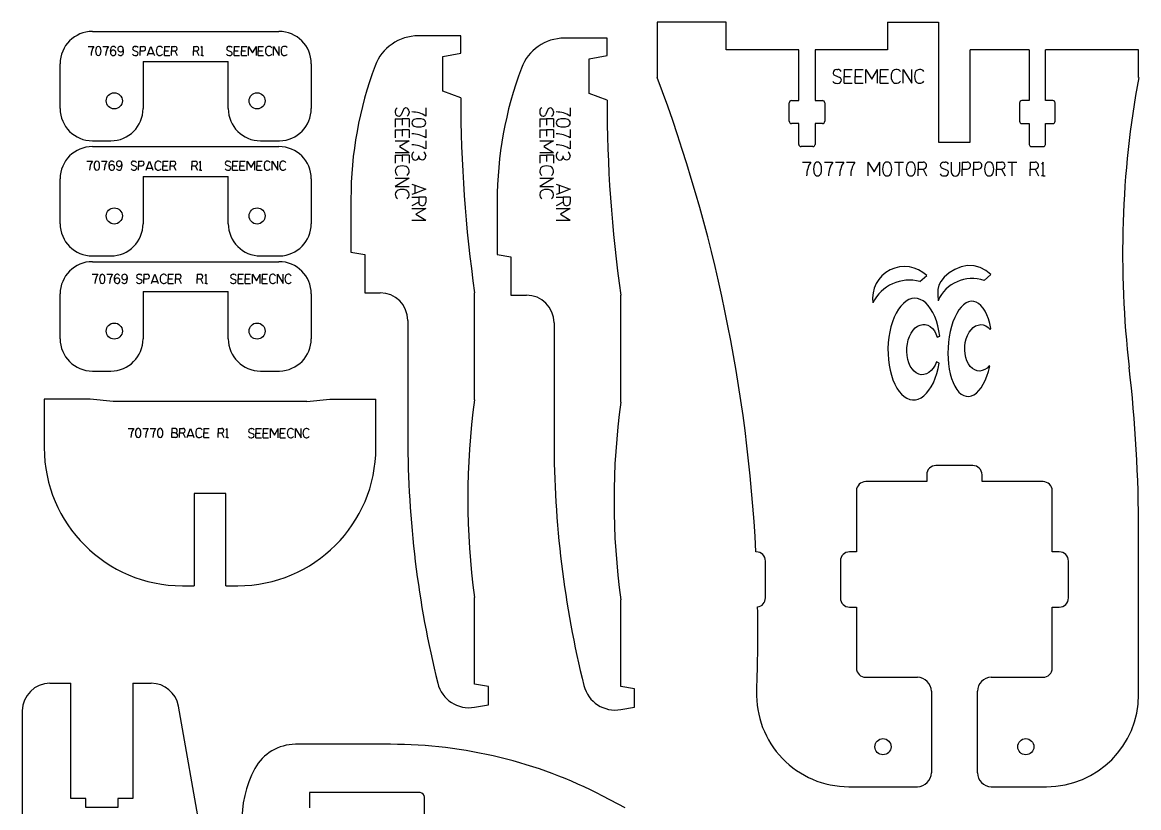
# Model space of a CAD drawing. Header units: inches. Extents: x -1303 to -1048, y -1167 to -883.
# Drawn here: x -1303.2 to -1060.9, y -1053.8 to -883.2 of the extents above; entities that cross this region are included whole.
import ezdxf

# ---------------------------------------------------------------- set-up
doc = ezdxf.new("R2010")
doc.units = ezdxf.units.IN
doc.header["$MEASUREMENT"] = 0
doc.linetypes.add('Continuous2', pattern=[0])
doc.layers.add('EZStruder R1', color=1, linetype='Continuous')

msp = doc.modelspace()

# ---------------------------------------------------------------- linework, layer by layer
at = {"layer": 'EZStruder R1', "color": 1, "linetype": 'Continuous2', "lineweight": -3, "true_color": 0xff0000}
for p, q in [((-1165.38, -883.19), (-1165.38, -895.19)), ((-1150.38, -883.19), (-1165.38, -883.19)), ((-1150.38, -889.19), (-1150.38, -883.19)), ((-1115.38, -883.19), (-1115.38, -889.19)), ((-1115.38, -883.19), (-1104.33, -883.19)), ((-1104.33, -883.19), (-1104.33, -909.19)), ((-1287.98, -885.17), (-1247.48, -885.17)), ((-1208.02, -886.12), (-1217.25, -886.12)), ((-1208.02, -889.86), (-1208.02, -886.12)), ((-1176.28, -886.63), (-1185.51, -886.63)), ((-1176.28, -890.37), (-1176.28, -886.63)), ((-1134.65, -889.19), (-1150.38, -889.19)), ((-1134.65, -900.19), (-1134.65, -889.19)), ((-1131.1, -889.19), (-1131.1, -900.19)), ((-1115.38, -889.19), (-1131.1, -889.19)), ((-1097.43, -909.19), (-1097.43, -889.19)), ((-1084.65, -889.19), (-1097.43, -889.19)), ((-1084.65, -889.19), (-1084.65, -900.19)), ((-1081.1, -900.19), (-1081.1, -889.19)), ((-1060.88, -889.19), (-1081.1, -889.19)), ((-1060.88, -895.19), (-1060.88, -889.19)), ((-1276.98, -891.67), (-1258.48, -891.67)), ((-1276.98, -891.67), (-1276.98, -901.92)), ((-1258.48, -901.92), (-1258.48, -891.67)), ((-1211.89, -890.64), (-1208.02, -889.86)), ((-1211.89, -898.14), (-1211.89, -890.64)), ((-1180.15, -891.15), (-1176.28, -890.37)), ((-1180.15, -898.65), (-1180.15, -891.15)), ((-1294.98, -901.92), (-1294.98, -892.17)), ((-1240.48, -892.17), (-1240.48, -901.92)), ((-1208.02, -899.56), (-1211.89, -898.14)), ((-1176.28, -900.07), (-1180.15, -898.65)), ((-1136.74, -904.69), (-1136.74, -900.69)), ((-1136.24, -900.19), (-1134.65, -900.19)), ((-1131.1, -900.19), (-1129.52, -900.19)), ((-1129.02, -900.69), (-1129.02, -904.69)), ((-1086.74, -900.69), (-1086.74, -904.69)), ((-1084.65, -900.19), (-1086.24, -900.19)), ((-1079.52, -900.19), (-1081.1, -900.19)), ((-1079.02, -904.69), (-1079.02, -900.69)), ((-1134.65, -905.19), (-1136.24, -905.19)), ((-1134.65, -909.69), (-1134.65, -905.19)), ((-1131.1, -905.19), (-1131.1, -909.69)), ((-1129.52, -905.19), (-1131.1, -905.19)), ((-1086.24, -905.19), (-1084.65, -905.19)), ((-1084.65, -905.19), (-1084.65, -909.69)), ((-1081.1, -909.69), (-1081.1, -905.19)), ((-1081.1, -905.19), (-1079.52, -905.19)), ((-1287.98, -908.92), (-1283.98, -908.92)), ((-1287.98, -910.17), (-1247.48, -910.17)), ((-1251.48, -908.92), (-1247.73, -908.92)), ((-1131.6, -910.19), (-1134.15, -910.19)), ((-1104.33, -909.19), (-1097.43, -909.19)), ((-1084.15, -910.19), (-1081.6, -910.19)), ((-1294.98, -926.92), (-1294.98, -917.17)), ((-1276.98, -916.67), (-1258.48, -916.67)), ((-1276.98, -916.67), (-1276.98, -926.92)), ((-1258.48, -926.92), (-1258.48, -916.67)), ((-1240.48, -917.17), (-1240.48, -926.92)), ((-1231.86, -921.6), (-1231.86, -933.11)), ((-1200.12, -922.11), (-1200.12, -933.62)), ((-1287.98, -933.92), (-1283.98, -933.92)), ((-1287.98, -935.17), (-1247.48, -935.17)), ((-1251.48, -933.92), (-1247.73, -933.92)), ((-1231.86, -933.11), (-1228.86, -933.64)), ((-1228.86, -933.64), (-1228.86, -941.93)), ((-1200.12, -933.62), (-1197.12, -934.15)), ((-1197.12, -934.15), (-1197.12, -942.44)), ((-1294.98, -951.92), (-1294.98, -942.17)), ((-1276.98, -941.67), (-1258.48, -941.67)), ((-1276.98, -941.67), (-1276.98, -951.92)), ((-1258.48, -951.92), (-1258.48, -941.67)), ((-1240.48, -942.17), (-1240.48, -951.92)), ((-1228.86, -941.93), (-1225.52, -941.93)), ((-1205.02, -965.17), (-1205.02, -941.93)), ((-1197.12, -942.44), (-1193.78, -942.44)), ((-1173.28, -965.68), (-1173.28, -942.44)), ((-1219.52, -947.93), (-1219.52, -973.43)), ((-1187.78, -948.44), (-1187.78, -973.95)), ((-1287.98, -958.92), (-1283.98, -958.92)), ((-1251.48, -958.92), (-1247.73, -958.92)), ((-1288.44, -965.05), (-1298.44, -965.05)), ((-1298.44, -965.05), (-1298.44, -975.55)), ((-1283.44, -965.55), (-1288.44, -965.05)), ((-1241.44, -965.55), (-1283.44, -965.55)), ((-1241.44, -965.55), (-1236.44, -965.05)), ((-1236.44, -965.05), (-1226.44, -965.05)), ((-1226.44, -975.55), (-1226.44, -965.05)), ((-1096.88, -979.44), (-1104.88, -979.44)), ((-1106.88, -982.94), (-1120.13, -982.94)), ((-1106.88, -981.44), (-1106.88, -982.94)), ((-1094.88, -982.94), (-1094.88, -981.44)), ((-1081.63, -982.94), (-1094.88, -982.94)), ((-1259.02, -985.55), (-1265.87, -985.55)), ((-1265.87, -985.55), (-1265.87, -1005.55)), ((-1259.02, -1005.55), (-1259.02, -985.55)), ((-1122.13, -984.94), (-1122.13, -998.19)), ((-1079.63, -998.19), (-1079.63, -984.94)), ((-1060.88, -1029.19), (-1060.88, -993.95)), ((-1143.89, -998.19), (-1143.98, -998.19)), ((-1122.13, -998.19), (-1123.63, -998.19)), ((-1078.13, -998.19), (-1079.63, -998.19)), ((-1141.89, -1008.19), (-1141.89, -1000.19)), ((-1125.63, -1000.19), (-1125.63, -1008.19)), ((-1076.13, -1008.19), (-1076.13, -1000.19)), ((-1268.44, -1005.55), (-1265.87, -1005.55)), ((-1259.02, -1005.55), (-1256.44, -1005.55)), ((-1205.02, -1026.93), (-1205.02, -1008.11)), ((-1173.28, -1027.44), (-1173.28, -1008.63)), ((-1123.63, -1010.19), (-1122.13, -1010.19)), ((-1122.13, -1010.19), (-1122.13, -1023.44)), ((-1079.63, -1023.44), (-1079.63, -1010.19)), ((-1079.63, -1010.19), (-1078.13, -1010.19)), ((-1297.19, -1026.73), (-1292.69, -1026.73)), ((-1292.69, -1051.73), (-1292.69, -1026.73)), ((-1279.19, -1026.73), (-1279.19, -1051.73)), ((-1279.19, -1026.73), (-1275.22, -1026.73)), ((-1202.02, -1027.46), (-1205.02, -1026.93)), ((-1120.13, -1025.44), (-1108.88, -1025.44)), ((-1092.88, -1025.44), (-1081.63, -1025.44)), ((-1202.02, -1031.4), (-1202.02, -1027.46)), ((-1170.28, -1027.97), (-1173.28, -1027.44)), ((-1170.28, -1031.91), (-1170.28, -1027.97)), ((-1105.88, -1028.44), (-1105.88, -1046.19)), ((-1095.88, -1046.19), (-1095.88, -1028.44)), ((-1264.37, -1059.73), (-1269.31, -1031.69)), ((-1205.02, -1031.93), (-1202.02, -1031.4)), ((-1173.28, -1032.44), (-1170.28, -1031.91)), ((-1303.19, -1032.73), (-1303.19, -1166.73)), ((-1223.26, -1039.99), (-1243.9, -1039.99)), ((-1123.81, -1049.19), (-1108.88, -1049.19)), ((-1092.88, -1049.19), (-1080.88, -1049.19)), ((-1172.33, -1053.75), (-1177.2, -1051.23)), ((-1289.39, -1051.73), (-1292.69, -1051.73)), ((-1289.39, -1053.73), (-1289.39, -1051.73)), ((-1282.49, -1053.73), (-1289.39, -1053.73)), ((-1282.49, -1051.73), (-1282.49, -1053.73)), ((-1279.19, -1051.73), (-1282.49, -1051.73))]:
    msp.add_line(p, q, dxfattribs=at)
at = {"layer": 'EZStruder R1', "color": 3, "linetype": 'Continuous2', "lineweight": -3, "true_color": 0x00ff00}
for p, q in [((-1288.88, -888.41), (-1287.68, -888.41)), ((-1285.7, -888.41), (-1284.5, -888.41)), ((-1279.04, -889.24), (-1278.25, -889.58)), ((-1278.72, -888.41), (-1278.55, -888.41)), ((-1277.64, -888.41), (-1276.92, -888.41)), ((-1277.64, -888.41), (-1277.64, -889.41)), ((-1275.86, -889.98), (-1275.27, -888.41)), ((-1275.27, -888.41), (-1274.68, -889.98)), ((-1272.36, -888.41), (-1271.18, -888.41)), ((-1272.36, -888.41), (-1272.36, -889.41)), ((-1270.78, -888.41), (-1270.06, -888.41)), ((-1270.78, -888.41), (-1270.78, -889.41)), ((-1266.07, -888.41), (-1265.35, -888.41)), ((-1266.07, -888.41), (-1266.07, -889.41)), ((-1264.16, -888.41), (-1264.45, -888.69)), ((-1264.16, -890.41), (-1264.16, -888.41)), ((-1258.62, -889.24), (-1257.83, -889.58)), ((-1258.29, -888.41), (-1258.13, -888.41)), ((-1257.22, -888.41), (-1256.05, -888.41)), ((-1257.22, -888.41), (-1257.22, -889.41)), ((-1255.65, -888.41), (-1254.48, -888.41)), ((-1255.65, -888.41), (-1255.65, -889.41)), ((-1254.08, -890.41), (-1254.08, -888.41)), ((-1254.08, -888.41), (-1253.23, -889.82)), ((-1253.23, -889.82), (-1252.39, -888.41)), ((-1252.39, -890.41), (-1252.39, -888.41)), ((-1251.99, -888.41), (-1250.82, -888.41)), ((-1251.99, -888.41), (-1251.99, -889.41)), ((-1248.66, -890.41), (-1248.66, -888.41)), ((-1248.66, -888.41), (-1247.43, -890.41)), ((-1247.43, -890.41), (-1247.43, -888.41)), ((-1278.78, -890.41), (-1278.58, -890.41)), ((-1277.64, -889.41), (-1276.92, -889.41)), ((-1277.64, -890.41), (-1277.64, -889.41)), ((-1276.02, -890.41), (-1275.86, -889.98)), ((-1275.86, -889.98), (-1274.68, -889.98)), ((-1274.68, -889.98), (-1274.52, -890.41)), ((-1272.36, -889.41), (-1271.44, -889.41)), ((-1272.36, -890.41), (-1272.36, -889.41)), ((-1272.36, -890.41), (-1271.18, -890.41)), ((-1270.78, -889.41), (-1270.06, -889.41)), ((-1270.78, -890.41), (-1270.78, -889.41)), ((-1270.06, -889.41), (-1269.56, -890.41)), ((-1266.07, -889.41), (-1265.35, -889.41)), ((-1266.07, -890.41), (-1266.07, -889.41)), ((-1265.35, -889.41), (-1264.85, -890.41)), ((-1264.16, -890.41), (-1264.45, -890.41)), ((-1264.16, -890.41), (-1263.88, -890.41)), ((-1258.36, -890.41), (-1258.15, -890.41)), ((-1257.22, -889.41), (-1256.31, -889.41)), ((-1257.22, -890.41), (-1257.22, -889.41)), ((-1257.22, -890.41), (-1256.05, -890.41)), ((-1255.65, -889.41), (-1254.73, -889.41)), ((-1255.65, -890.41), (-1255.65, -889.41)), ((-1255.65, -890.41), (-1254.48, -890.41)), ((-1251.99, -889.41), (-1251.07, -889.41)), ((-1251.99, -890.41), (-1251.99, -889.41)), ((-1251.99, -890.41), (-1250.82, -890.41)), ((-1126.42, -893.43), (-1126.17, -893.43)), ((-1124.81, -893.43), (-1123.05, -893.43)), ((-1124.81, -893.43), (-1124.81, -894.93)), ((-1122.45, -893.43), (-1120.69, -893.43)), ((-1122.45, -893.43), (-1122.45, -894.93)), ((-1120.09, -896.43), (-1120.09, -893.43)), ((-1120.09, -893.43), (-1118.82, -895.56)), ((-1118.82, -895.56), (-1117.56, -893.43)), ((-1117.56, -896.43), (-1117.56, -893.43)), ((-1116.96, -893.43), (-1115.2, -893.43)), ((-1116.96, -893.43), (-1116.96, -894.93)), ((-1111.96, -896.43), (-1111.96, -893.43)), ((-1111.96, -893.43), (-1110.12, -896.43)), ((-1110.12, -896.43), (-1110.12, -893.43)), ((-1126.9, -894.68), (-1125.72, -895.19)), ((-1126.51, -896.43), (-1126.2, -896.44)), ((-1124.81, -894.93), (-1123.43, -894.93)), ((-1124.81, -896.43), (-1124.81, -894.93)), ((-1124.81, -896.43), (-1123.05, -896.43)), ((-1122.45, -894.93), (-1121.07, -894.93)), ((-1122.45, -896.43), (-1122.45, -894.93)), ((-1122.45, -896.43), (-1120.69, -896.43)), ((-1116.96, -894.93), (-1115.59, -894.93)), ((-1116.96, -896.43), (-1116.96, -894.93)), ((-1116.96, -896.43), (-1115.2, -896.43)), ((-1222.23, -902.48), (-1222.23, -902.79)), ((-1220.48, -902.09), (-1220.98, -903.27)), ((-1219.23, -902.57), (-1219.23, -902.82)), ((-1215.63, -901.74), (-1215.63, -903.54)), ((-1190.88, -902.48), (-1190.89, -902.79)), ((-1189.13, -902.09), (-1189.64, -903.27)), ((-1187.88, -902.57), (-1187.88, -902.82)), ((-1184.28, -901.74), (-1184.28, -903.54)), ((-1222.23, -904.18), (-1222.23, -905.94)), ((-1222.23, -904.18), (-1220.73, -904.18)), ((-1220.73, -904.18), (-1220.73, -905.56)), ((-1219.23, -904.18), (-1220.73, -904.18)), ((-1219.23, -904.18), (-1219.23, -905.94)), ((-1190.88, -904.18), (-1190.88, -905.94)), ((-1190.88, -904.18), (-1189.38, -904.18)), ((-1189.38, -904.18), (-1189.38, -905.56)), ((-1187.88, -904.18), (-1189.38, -904.18)), ((-1187.88, -904.18), (-1187.88, -905.94)), ((-1222.23, -906.54), (-1222.23, -908.3)), ((-1222.23, -906.54), (-1220.73, -906.54)), ((-1220.73, -906.54), (-1220.73, -907.92)), ((-1219.23, -906.54), (-1220.73, -906.54)), ((-1219.23, -906.54), (-1219.23, -908.3)), ((-1215.63, -906.5), (-1215.63, -908.3)), ((-1190.88, -906.54), (-1190.88, -908.3)), ((-1190.88, -906.54), (-1189.38, -906.54)), ((-1189.38, -906.54), (-1189.38, -907.92)), ((-1187.88, -906.54), (-1189.38, -906.54)), ((-1187.88, -906.54), (-1187.88, -908.3)), ((-1184.28, -906.5), (-1184.28, -908.3)), ((-1222.23, -908.9), (-1219.23, -908.9)), ((-1219.23, -908.9), (-1221.35, -910.17)), ((-1221.35, -910.17), (-1219.23, -911.43)), ((-1215.63, -908.9), (-1215.63, -910.7)), ((-1190.88, -908.9), (-1187.88, -908.9)), ((-1187.88, -908.9), (-1190.01, -910.17)), ((-1190.01, -910.17), (-1187.88, -911.43)), ((-1184.28, -908.9), (-1184.28, -910.7)), ((-1289.19, -913.32), (-1287.99, -913.32)), ((-1286.02, -913.32), (-1284.82, -913.32)), ((-1279.04, -913.32), (-1278.87, -913.32)), ((-1277.96, -913.32), (-1277.24, -913.32)), ((-1277.96, -913.32), (-1277.96, -914.32)), ((-1276.18, -914.89), (-1275.59, -913.32)), ((-1275.59, -913.32), (-1275, -914.89)), ((-1272.68, -913.32), (-1271.5, -913.32)), ((-1272.68, -913.32), (-1272.68, -914.32)), ((-1271.1, -913.32), (-1270.38, -913.32)), ((-1271.1, -913.32), (-1271.1, -914.32)), ((-1266.39, -913.32), (-1265.67, -913.32)), ((-1266.39, -913.32), (-1266.39, -914.32)), ((-1264.48, -913.32), (-1264.77, -913.6)), ((-1264.48, -915.32), (-1264.48, -913.32)), ((-1258.61, -913.32), (-1258.45, -913.32)), ((-1257.54, -913.32), (-1256.37, -913.32)), ((-1257.54, -913.32), (-1257.54, -914.32)), ((-1255.97, -913.32), (-1254.79, -913.32)), ((-1255.97, -913.32), (-1255.97, -914.32)), ((-1254.39, -915.32), (-1254.39, -913.32)), ((-1254.39, -913.32), (-1253.55, -914.73)), ((-1253.55, -914.73), (-1252.71, -913.32)), ((-1252.71, -915.32), (-1252.71, -913.32)), ((-1252.31, -913.32), (-1251.14, -913.32)), ((-1252.31, -913.32), (-1252.31, -914.32)), ((-1248.97, -915.32), (-1248.97, -913.32)), ((-1248.97, -913.32), (-1247.75, -915.32)), ((-1247.75, -915.32), (-1247.75, -913.32)), ((-1222.23, -911.43), (-1219.23, -911.43)), ((-1222.23, -912.03), (-1222.23, -913.79)), ((-1222.23, -912.03), (-1220.73, -912.03)), ((-1220.73, -912.03), (-1220.73, -913.4)), ((-1219.23, -912.03), (-1220.73, -912.03)), ((-1219.23, -912.03), (-1219.23, -913.79)), ((-1218.63, -912.05), (-1218.63, -912.24)), ((-1217.13, -912.42), (-1217.13, -912.21)), ((-1215.63, -912.09), (-1215.63, -912.2)), ((-1190.88, -911.43), (-1187.88, -911.43)), ((-1190.88, -912.03), (-1190.88, -913.79)), ((-1190.88, -912.03), (-1189.38, -912.03)), ((-1189.38, -912.03), (-1189.38, -913.4)), ((-1187.88, -912.03), (-1189.38, -912.03)), ((-1187.88, -912.03), (-1187.88, -913.79)), ((-1187.28, -912.05), (-1187.28, -912.24)), ((-1185.78, -912.42), (-1185.78, -912.21)), ((-1184.28, -912.09), (-1184.28, -912.2)), ((-1279.36, -914.15), (-1278.57, -914.49)), ((-1279.1, -915.32), (-1278.89, -915.32)), ((-1277.96, -914.32), (-1277.24, -914.32)), ((-1277.96, -915.32), (-1277.96, -914.32)), ((-1276.34, -915.32), (-1276.18, -914.89)), ((-1276.18, -914.89), (-1275, -914.89)), ((-1275, -914.89), (-1274.84, -915.32)), ((-1272.68, -914.32), (-1271.76, -914.32)), ((-1272.68, -915.32), (-1272.68, -914.32)), ((-1272.68, -915.32), (-1271.5, -915.32)), ((-1271.1, -914.32), (-1270.38, -914.32)), ((-1271.1, -915.32), (-1271.1, -914.32)), ((-1270.38, -914.32), (-1269.88, -915.32)), ((-1266.39, -914.32), (-1265.67, -914.32)), ((-1266.39, -915.32), (-1266.39, -914.32)), ((-1265.67, -914.32), (-1265.17, -915.32)), ((-1264.48, -915.32), (-1264.77, -915.32)), ((-1264.48, -915.32), (-1264.19, -915.32)), ((-1258.94, -914.15), (-1258.15, -914.49)), ((-1258.67, -915.32), (-1258.47, -915.32)), ((-1257.54, -914.32), (-1256.62, -914.32)), ((-1257.54, -915.32), (-1257.54, -914.32)), ((-1257.54, -915.32), (-1256.37, -915.32)), ((-1255.97, -914.32), (-1255.05, -914.32)), ((-1255.97, -915.32), (-1255.97, -914.32)), ((-1255.97, -915.32), (-1254.79, -915.32)), ((-1252.31, -914.32), (-1251.39, -914.32)), ((-1252.31, -915.32), (-1252.31, -914.32)), ((-1252.31, -915.32), (-1251.14, -915.32)), ((-1133.85, -913.55), (-1132.05, -913.55)), ((-1129.1, -913.55), (-1127.3, -913.55)), ((-1126.7, -913.55), (-1124.9, -913.55)), ((-1124.3, -913.55), (-1122.5, -913.55)), ((-1119.58, -916.55), (-1119.58, -913.55)), ((-1119.58, -913.55), (-1118.32, -915.67)), ((-1118.32, -915.67), (-1117.05, -913.55)), ((-1117.05, -916.55), (-1117.05, -913.55)), ((-1113.85, -913.55), (-1112.9, -913.55)), ((-1112.9, -916.55), (-1112.9, -913.55)), ((-1112.9, -913.55), (-1111.94, -913.55)), ((-1108.74, -913.55), (-1107.65, -913.55)), ((-1108.74, -913.55), (-1108.74, -915.05)), ((-1108.74, -915.05), (-1107.65, -915.05)), ((-1108.74, -916.55), (-1108.74, -915.05)), ((-1107.65, -915.05), (-1106.9, -916.55)), ((-1103.64, -914.79), (-1102.46, -915.3)), ((-1103.16, -913.55), (-1102.91, -913.55)), ((-1101.55, -913.55), (-1101.55, -915.69)), ((-1099.79, -913.55), (-1099.79, -915.69)), ((-1099.19, -913.55), (-1098.1, -913.55)), ((-1099.19, -913.55), (-1099.19, -915.05)), ((-1099.19, -915.05), (-1098.1, -915.05)), ((-1099.19, -916.55), (-1099.19, -915.05)), ((-1096.75, -913.55), (-1095.66, -913.55)), ((-1096.75, -913.55), (-1096.75, -915.05)), ((-1096.75, -915.05), (-1095.66, -915.05)), ((-1096.75, -916.55), (-1096.75, -915.05)), ((-1091.71, -913.55), (-1090.63, -913.55)), ((-1091.71, -913.55), (-1091.71, -915.05)), ((-1091.71, -915.05), (-1090.63, -915.05)), ((-1091.71, -916.55), (-1091.71, -915.05)), ((-1090.63, -915.05), (-1089.88, -916.55)), ((-1089.28, -913.55), (-1088.32, -913.55)), ((-1088.32, -916.55), (-1088.32, -913.55)), ((-1088.32, -913.55), (-1087.36, -913.55)), ((-1084.44, -913.55), (-1083.35, -913.55)), ((-1084.44, -913.55), (-1084.44, -915.05)), ((-1084.44, -915.05), (-1083.36, -915.05)), ((-1084.44, -916.55), (-1084.44, -915.05)), ((-1083.36, -915.05), (-1082.6, -916.55)), ((-1081.58, -913.55), (-1082, -913.98)), ((-1081.58, -916.55), (-1081.58, -913.55)), ((-1222.23, -917.03), (-1219.23, -917.03)), ((-1219.23, -917.03), (-1222.23, -918.87)), ((-1218.63, -918.33), (-1217.99, -918.57)), ((-1190.88, -917.03), (-1187.88, -917.03)), ((-1187.88, -917.03), (-1190.88, -918.87)), ((-1187.28, -918.33), (-1186.64, -918.57)), ((-1103.25, -916.55), (-1102.94, -916.55)), ((-1081.58, -916.55), (-1082, -916.55)), ((-1081.58, -916.55), (-1081.15, -916.55)), ((-1222.23, -918.87), (-1219.23, -918.87)), ((-1217.99, -920.34), (-1218.63, -920.58)), ((-1217.99, -918.57), (-1217.99, -920.34)), ((-1217.99, -918.57), (-1215.63, -919.45)), ((-1215.63, -919.45), (-1217.99, -920.34)), ((-1190.88, -918.87), (-1187.88, -918.87)), ((-1186.64, -920.34), (-1187.28, -920.58)), ((-1186.64, -918.57), (-1186.64, -920.34)), ((-1186.64, -918.57), (-1184.28, -919.45)), ((-1184.28, -919.45), (-1186.64, -920.34)), ((-1218.63, -921.18), (-1217.13, -921.18)), ((-1217.13, -922.27), (-1218.63, -923.02)), ((-1217.13, -921.18), (-1217.13, -922.27)), ((-1215.63, -921.18), (-1217.13, -921.18)), ((-1215.63, -921.18), (-1215.63, -922.27)), ((-1187.28, -921.18), (-1185.78, -921.18)), ((-1185.78, -922.27), (-1187.28, -923.02)), ((-1185.78, -921.18), (-1185.78, -922.27)), ((-1184.28, -921.18), (-1185.78, -921.18)), ((-1184.28, -921.18), (-1184.28, -922.27)), ((-1218.63, -923.62), (-1215.63, -923.62)), ((-1215.63, -923.62), (-1217.75, -924.88)), ((-1217.75, -924.88), (-1215.63, -926.15)), ((-1187.28, -923.62), (-1184.28, -923.62)), ((-1184.28, -923.62), (-1186.41, -924.88)), ((-1186.41, -924.88), (-1184.28, -926.15)), ((-1218.63, -926.15), (-1215.63, -926.15)), ((-1187.28, -926.15), (-1184.28, -926.15)), ((-1288.03, -937.91), (-1286.83, -937.91)), ((-1284.86, -937.91), (-1283.66, -937.91)), ((-1278.19, -938.74), (-1277.41, -939.08)), ((-1277.93, -939.91), (-1277.73, -939.91)), ((-1277.87, -937.91), (-1277.71, -937.91)), ((-1276.8, -937.91), (-1276.07, -937.91)), ((-1276.8, -937.91), (-1276.8, -938.91)), ((-1276.8, -938.91), (-1276.07, -938.91)), ((-1276.8, -939.91), (-1276.8, -938.91)), ((-1275.17, -939.91), (-1275.01, -939.48)), ((-1275.01, -939.48), (-1274.42, -937.91)), ((-1275.01, -939.48), (-1273.83, -939.48)), ((-1274.42, -937.91), (-1273.83, -939.48)), ((-1273.83, -939.48), (-1273.67, -939.91)), ((-1271.51, -937.91), (-1270.34, -937.91)), ((-1271.51, -937.91), (-1271.51, -938.91)), ((-1271.51, -938.91), (-1270.59, -938.91)), ((-1271.51, -939.91), (-1271.51, -938.91)), ((-1271.51, -939.91), (-1270.34, -939.91)), ((-1269.94, -937.91), (-1269.21, -937.91)), ((-1269.94, -937.91), (-1269.94, -938.91)), ((-1269.94, -938.91), (-1269.21, -938.91)), ((-1269.94, -939.91), (-1269.94, -938.91)), ((-1269.21, -938.91), (-1268.71, -939.91)), ((-1265.23, -937.91), (-1264.5, -937.91)), ((-1265.23, -937.91), (-1265.23, -938.91)), ((-1265.23, -938.91), (-1264.5, -938.91)), ((-1265.23, -939.91), (-1265.23, -938.91)), ((-1264.5, -938.91), (-1264, -939.91)), ((-1263.31, -937.91), (-1263.6, -938.19)), ((-1263.31, -939.91), (-1263.6, -939.91)), ((-1263.31, -939.91), (-1263.31, -937.91)), ((-1263.31, -939.91), (-1263.03, -939.91)), ((-1257.77, -938.74), (-1256.98, -939.08)), ((-1257.51, -939.91), (-1257.3, -939.91)), ((-1257.45, -937.91), (-1257.28, -937.91)), ((-1256.37, -937.91), (-1255.2, -937.91)), ((-1256.37, -937.91), (-1256.37, -938.91)), ((-1256.37, -938.91), (-1255.46, -938.91)), ((-1256.37, -939.91), (-1256.37, -938.91)), ((-1256.37, -939.91), (-1255.2, -939.91)), ((-1254.8, -937.91), (-1253.63, -937.91)), ((-1254.8, -937.91), (-1254.8, -938.91)), ((-1254.8, -938.91), (-1253.89, -938.91)), ((-1254.8, -939.91), (-1254.8, -938.91)), ((-1254.8, -939.91), (-1253.63, -939.91)), ((-1253.23, -939.91), (-1253.23, -937.91)), ((-1253.23, -937.91), (-1252.39, -939.32)), ((-1252.39, -939.32), (-1251.54, -937.91)), ((-1251.54, -939.91), (-1251.54, -937.91)), ((-1251.14, -937.91), (-1249.97, -937.91)), ((-1251.14, -937.91), (-1251.14, -938.91)), ((-1251.14, -938.91), (-1250.23, -938.91)), ((-1251.14, -939.91), (-1251.14, -938.91)), ((-1251.14, -939.91), (-1249.97, -939.91)), ((-1247.81, -939.91), (-1247.81, -937.91)), ((-1247.81, -937.91), (-1246.58, -939.91)), ((-1246.58, -939.91), (-1246.58, -937.91)), ((-1280.23, -971.37), (-1279.03, -971.37)), ((-1277.06, -971.37), (-1275.86, -971.37)), ((-1275.46, -971.37), (-1274.26, -971.37)), ((-1270.74, -971.37), (-1270.74, -972.37)), ((-1270.05, -971.37), (-1270.74, -971.37)), ((-1269.07, -971.37), (-1268.34, -971.37)), ((-1269.07, -971.37), (-1269.07, -972.37)), ((-1267.28, -972.94), (-1266.69, -971.37)), ((-1266.69, -971.37), (-1266.1, -972.94)), ((-1263.78, -971.37), (-1262.61, -971.37)), ((-1263.78, -971.37), (-1263.78, -972.37)), ((-1260.66, -971.37), (-1259.94, -971.37)), ((-1260.66, -971.37), (-1260.66, -972.37)), ((-1258.75, -971.37), (-1259.04, -971.66)), ((-1258.75, -973.37), (-1258.75, -971.37)), ((-1253.55, -971.41), (-1253.38, -971.41)), ((-1252.47, -971.41), (-1251.3, -971.41)), ((-1252.47, -971.41), (-1252.47, -972.41)), ((-1250.9, -971.41), (-1249.73, -971.41)), ((-1250.9, -971.41), (-1250.9, -972.41)), ((-1249.33, -973.41), (-1249.33, -971.41)), ((-1249.33, -971.41), (-1248.48, -972.83)), ((-1248.48, -972.83), (-1247.64, -971.41)), ((-1247.64, -973.41), (-1247.64, -971.41)), ((-1247.24, -971.41), (-1246.07, -971.41)), ((-1247.24, -971.41), (-1247.24, -972.41)), ((-1243.91, -973.41), (-1243.91, -971.41)), ((-1243.91, -971.41), (-1242.68, -973.41)), ((-1242.68, -973.41), (-1242.68, -971.41)), ((-1270.74, -973.37), (-1270.74, -972.37)), ((-1270, -972.37), (-1270.74, -972.37)), ((-1269.97, -973.37), (-1270.74, -973.37)), ((-1269.07, -972.37), (-1268.34, -972.37)), ((-1269.07, -973.37), (-1269.07, -972.37)), ((-1268.34, -972.37), (-1267.84, -973.37)), ((-1267.44, -973.37), (-1267.28, -972.94)), ((-1267.28, -972.94), (-1266.1, -972.94)), ((-1266.1, -972.94), (-1265.94, -973.37)), ((-1263.78, -972.37), (-1262.86, -972.37)), ((-1263.78, -973.37), (-1263.78, -972.37)), ((-1263.78, -973.37), (-1262.61, -973.37)), ((-1260.66, -972.37), (-1259.94, -972.37)), ((-1260.66, -973.37), (-1260.66, -972.37)), ((-1259.94, -972.37), (-1259.44, -973.37)), ((-1258.75, -973.37), (-1259.04, -973.37)), ((-1258.75, -973.37), (-1258.47, -973.37)), ((-1253.87, -972.24), (-1253.08, -972.58)), ((-1253.61, -973.41), (-1253.4, -973.42)), ((-1252.47, -972.41), (-1251.56, -972.41)), ((-1252.47, -973.41), (-1252.47, -972.41)), ((-1252.47, -973.41), (-1251.3, -973.41)), ((-1250.9, -972.41), (-1249.98, -972.41)), ((-1250.9, -973.41), (-1250.9, -972.41)), ((-1250.9, -973.41), (-1249.73, -973.41)), ((-1247.24, -972.41), (-1246.33, -972.41)), ((-1247.24, -973.41), (-1247.24, -972.41)), ((-1247.24, -973.41), (-1246.07, -973.41))]:
    msp.add_line(p, q, dxfattribs=at)
at = {"layer": 'EZStruder R1', "color": 5, "linetype": 'Continuous2', "lineweight": -3, "true_color": 0x0000ff}
for p, q in [((-1102.03, -937.6), (-1103.07, -938.5)), ((-1100.79, -936.84), (-1102.03, -937.6)), ((-1099.43, -936.3), (-1100.79, -936.84)), ((-1098.02, -936.03), (-1099.43, -936.3)), ((-1096.62, -936.09), (-1098.02, -936.03)), ((-1095.29, -936.45), (-1096.62, -936.09)), ((-1094.07, -937.09), (-1095.29, -936.45)), ((-1092.99, -937.95), (-1094.07, -937.09)), ((-1108.36, -939.49), (-1106.88, -938.2)), ((-1103.84, -939.49), (-1104.22, -940.29)), ((-1103.07, -938.5), (-1103.84, -939.49)), ((-1094.43, -939.29), (-1092.99, -937.95)), ((-1104.44, -941.21), (-1104.5, -942.31)), ((-1104.5, -942.31), (-1104.43, -943.66)), ((-1104.22, -940.29), (-1104.44, -941.21)), ((-1112.51, -944.81), (-1113.03, -945.52)), ((-1111.95, -944.22), (-1112.51, -944.81)), ((-1111.37, -943.75), (-1111.95, -944.22)), ((-1110.76, -943.4), (-1111.37, -943.75)), ((-1110.14, -943.19), (-1110.76, -943.4)), ((-1109.51, -943.11), (-1110.14, -943.19)), ((-1108.89, -943.16), (-1109.51, -943.11)), ((-1108.27, -943.35), (-1108.89, -943.16)), ((-1107.67, -943.67), (-1108.27, -943.35)), ((-1107.09, -944.12), (-1107.67, -943.67)), ((-1106.54, -944.7), (-1107.09, -944.12)), ((-1106.03, -945.38), (-1106.54, -944.7)), ((-1098.89, -944.51), (-1099.41, -945.03)), ((-1098.34, -944.13), (-1098.89, -944.51)), ((-1097.79, -943.88), (-1098.34, -944.13)), ((-1097.23, -943.76), (-1097.79, -943.88)), ((-1096.68, -943.79), (-1097.23, -943.76)), ((-1096.13, -943.96), (-1096.68, -943.79)), ((-1095.61, -944.26), (-1096.13, -943.96)), ((-1095.11, -944.69), (-1095.61, -944.26)), ((-1094.64, -945.26), (-1095.11, -944.69)), ((-1113.94, -947.24), (-1114.32, -948.23)), ((-1113.51, -946.33), (-1113.94, -947.24)), ((-1113.03, -945.52), (-1113.51, -946.33)), ((-1105.57, -946.18), (-1106.03, -945.38)), ((-1105.15, -947.07), (-1105.57, -946.18)), ((-1104.79, -948.05), (-1105.15, -947.07)), ((-1100.8, -947.27), (-1101.18, -948.21)), ((-1100.37, -946.41), (-1100.8, -947.27)), ((-1099.91, -945.66), (-1100.37, -946.41)), ((-1099.41, -945.03), (-1099.91, -945.66)), ((-1094.21, -945.94), (-1094.64, -945.26)), ((-1093.83, -946.73), (-1094.21, -945.94)), ((-1093.49, -947.62), (-1093.83, -946.73)), ((-1114.65, -949.3), (-1114.9, -950.42)), ((-1114.32, -948.23), (-1114.65, -949.3)), ((-1109.83, -950.08), (-1109.36, -949.57)), ((-1109.36, -949.57), (-1108.85, -949.18)), ((-1108.85, -949.18), (-1108.31, -948.93)), ((-1108.31, -948.93), (-1107.76, -948.8)), ((-1107.76, -948.8), (-1107.2, -948.81)), ((-1107.2, -948.81), (-1106.66, -948.96)), ((-1106.66, -948.96), (-1106.14, -949.25)), ((-1106.14, -949.25), (-1105.66, -949.66)), ((-1105.66, -949.66), (-1105.23, -950.19)), ((-1104.49, -949.1), (-1104.79, -948.05)), ((-1104.25, -950.22), (-1104.49, -949.1)), ((-1101.51, -949.24), (-1101.79, -950.33)), ((-1101.18, -948.21), (-1101.51, -949.24)), ((-1097.26, -949.94), (-1096.78, -949.48)), ((-1096.78, -949.48), (-1096.27, -949.14)), ((-1096.27, -949.14), (-1095.72, -948.93)), ((-1095.72, -948.93), (-1095.17, -948.85)), ((-1095.17, -948.85), (-1094.61, -948.92)), ((-1094.61, -948.92), (-1094.08, -949.12)), ((-1094.08, -949.12), (-1093.58, -949.45)), ((-1093.58, -949.45), (-1093.13, -949.91)), ((-1093.21, -948.6), (-1093.49, -947.62)), ((-1092.99, -949.65), (-1093.21, -948.6)), ((-1093.13, -949.91), (-1092.99, -949.65)), ((-1115.1, -951.59), (-1115.23, -952.8)), ((-1114.9, -950.42), (-1115.1, -951.59)), ((-1111.07, -952.99), (-1110.88, -952.16)), ((-1110.88, -952.16), (-1110.6, -951.39)), ((-1110.6, -951.39), (-1110.25, -950.69)), ((-1110.25, -950.69), (-1109.83, -950.08)), ((-1105.23, -950.19), (-1104.87, -950.81)), ((-1104.87, -950.81), (-1104.58, -951.53)), ((-1104.58, -951.53), (-1104.07, -951.38)), ((-1104.07, -951.38), (-1104.25, -950.22)), ((-1102, -951.47), (-1102.16, -952.65)), ((-1101.79, -950.33), (-1102, -951.47)), ((-1098.52, -952.71), (-1098.32, -951.92)), ((-1098.32, -951.92), (-1098.04, -951.18)), ((-1098.04, -951.18), (-1097.68, -950.51)), ((-1097.68, -950.51), (-1097.26, -949.94)), ((-1115.23, -952.8), (-1115.29, -954.01)), ((-1115.29, -954.01), (-1115.28, -955.23)), ((-1111.21, -954.71), (-1111.18, -953.84)), ((-1111.18, -953.84), (-1111.07, -952.99)), ((-1102.26, -953.85), (-1102.29, -955.05)), ((-1102.16, -952.65), (-1102.26, -953.85)), ((-1098.64, -954.37), (-1098.62, -953.54)), ((-1098.57, -955.2), (-1098.64, -954.37)), ((-1098.62, -953.54), (-1098.52, -952.71)), ((-1115.28, -955.23), (-1115.2, -956.44)), ((-1115.2, -956.44), (-1115.05, -957.62)), ((-1111.14, -955.57), (-1111.21, -954.71)), ((-1110.99, -956.39), (-1111.14, -955.57)), ((-1110.76, -957.16), (-1110.99, -956.39)), ((-1104.73, -956.93), (-1105.06, -957.65)), ((-1104.19, -957.19), (-1104.73, -956.93)), ((-1102.29, -955.05), (-1102.25, -956.24)), ((-1102.25, -956.24), (-1102.16, -957.39)), ((-1098.4, -955.98), (-1098.57, -955.2)), ((-1098.15, -956.71), (-1098.4, -955.98)), ((-1097.82, -957.36), (-1098.15, -956.71)), ((-1115.05, -957.62), (-1114.84, -958.75)), ((-1114.84, -958.75), (-1114.56, -959.83)), ((-1110.45, -957.86), (-1110.76, -957.16)), ((-1110.07, -958.46), (-1110.45, -957.86)), ((-1109.63, -958.96), (-1110.07, -958.46)), ((-1109.14, -959.34), (-1109.63, -958.96)), ((-1108.61, -959.59), (-1109.14, -959.34)), ((-1106.95, -959.53), (-1107.5, -959.69)), ((-1106.42, -959.24), (-1106.95, -959.53)), ((-1105.92, -958.82), (-1106.42, -959.24)), ((-1105.46, -958.29), (-1105.92, -958.82)), ((-1105.06, -957.65), (-1105.46, -958.29)), ((-1105.04, -960.49), (-1104.7, -959.45)), ((-1104.7, -959.45), (-1104.41, -958.35)), ((-1104.41, -958.35), (-1104.19, -957.19)), ((-1102.16, -957.39), (-1101.99, -958.51)), ((-1101.99, -958.51), (-1101.77, -959.56)), ((-1097.43, -957.92), (-1097.82, -957.36)), ((-1096.97, -958.37), (-1097.43, -957.92)), ((-1096.47, -958.69), (-1096.97, -958.37)), ((-1095.93, -958.88), (-1096.47, -958.69)), ((-1095.38, -958.93), (-1095.93, -958.88)), ((-1094.82, -958.84), (-1095.38, -958.93)), ((-1094.28, -958.62), (-1094.82, -958.84)), ((-1093.77, -958.27), (-1094.28, -958.62)), ((-1093.81, -960.01), (-1093.47, -958.99)), ((-1093.3, -957.8), (-1093.77, -958.27)), ((-1093.47, -958.99), (-1093.2, -957.9)), ((-1093.2, -957.9), (-1093.3, -957.8)), ((-1114.56, -959.83), (-1114.22, -960.85)), ((-1114.22, -960.85), (-1113.83, -961.77)), ((-1113.83, -961.77), (-1113.38, -962.61)), ((-1108.06, -959.71), (-1108.61, -959.59)), ((-1107.5, -959.69), (-1108.06, -959.71)), ((-1105.9, -962.32), (-1105.44, -961.45)), ((-1105.44, -961.45), (-1105.04, -960.49)), ((-1101.77, -959.56), (-1101.49, -960.54)), ((-1101.49, -960.54), (-1101.16, -961.44)), ((-1101.16, -961.44), (-1100.77, -962.23)), ((-1095.08, -962.55), (-1094.62, -961.8)), ((-1094.62, -961.8), (-1094.19, -960.95)), ((-1094.19, -960.95), (-1093.81, -960.01)), ((-1113.38, -962.61), (-1112.89, -963.34)), ((-1112.89, -963.34), (-1112.35, -963.96)), ((-1112.35, -963.96), (-1111.79, -964.46)), ((-1108.09, -964.72), (-1107.5, -964.29)), ((-1107.5, -964.29), (-1106.93, -963.75)), ((-1106.93, -963.75), (-1106.39, -963.09)), ((-1106.39, -963.09), (-1105.9, -962.32)), ((-1100.77, -962.23), (-1100.35, -962.92)), ((-1100.35, -962.92), (-1099.88, -963.48)), ((-1099.88, -963.48), (-1099.38, -963.92)), ((-1099.38, -963.92), (-1098.86, -964.23)), ((-1098.86, -964.23), (-1098.31, -964.4)), ((-1097.76, -964.43), (-1097.2, -964.32)), ((-1097.2, -964.32), (-1096.65, -964.08)), ((-1096.65, -964.08), (-1096.1, -963.7)), ((-1096.1, -963.7), (-1095.58, -963.18)), ((-1095.58, -963.18), (-1095.08, -962.55)), ((-1111.79, -964.46), (-1111.2, -964.84)), ((-1111.2, -964.84), (-1110.58, -965.08)), ((-1110.58, -965.08), (-1109.96, -965.19)), ((-1109.96, -965.19), (-1109.33, -965.17)), ((-1109.33, -965.17), (-1108.71, -965.01)), ((-1108.71, -965.01), (-1108.09, -964.72)), ((-1098.31, -964.4), (-1097.76, -964.43)), ((-1216.86, -1050.49), (-1240.86, -1050.49)), ((-1240.86, -1050.49), (-1240.86, -1053.79)), ((-1215.86, -1062.99), (-1215.86, -1051.49))]:
    msp.add_line(p, q, dxfattribs=at)
for centre in [(-1283.23, -900.24), (-1252.23, -900.24), (-1283.23, -925.24), (-1252.23, -925.24), (-1283.23, -950.24), (-1252.23, -950.24)]:
    msp.add_circle(centre, 1.75, dxfattribs=at)
at = {"layer": 'EZStruder R1', "color": 1, "linetype": 'Continuous2', "lineweight": -3, "true_color": 0xff0000}
for centre in [(-1116.38, -1040.51), (-1085.38, -1040.51)]:
    msp.add_circle(centre, 1.75, dxfattribs=at)
for centre, radius, start, end in [((-1287.98, -892.17), 7, 90, 180), ((-1247.48, -892.17), 7, 0, 90), ((-1217.25, -896.12), 10, 90, 159.469), ((-1185.51, -896.63), 10, 90, 159.469), ((-1149.23, -921.6), 82.63, 159.469, 180), ((-1117.49, -922.11), 82.63, 159.469, 180), ((-1485.18, -1015.36), 341.64, 2.8816, 20.595), ((-851.68, -933.56), 212.69, 169.6049, 186.6174), ((-907.31, -899.56), 300.71, 180, 188.1), ((-875.57, -900.07), 300.71, 180, 188.1), ((-1136.24, -900.69), 0.5, 90, 180), ((-1129.52, -900.69), 0.5, 0, 90), ((-1086.24, -900.69), 0.5, 90, 180), ((-1079.52, -900.69), 0.5, 0, 90), ((-1287.98, -901.92), 7, 180, 270), ((-1283.98, -901.92), 7, 270, 0), ((-1251.48, -901.92), 7, 180, 270), ((-1247.48, -901.92), 7, 271.1019, 0), ((-1136.24, -904.69), 0.5, 180, 270), ((-1129.52, -904.69), 0.5, 270, 0), ((-1086.24, -904.69), 0.5, 180, 270), ((-1079.52, -904.69), 0.5, 270, 0), ((-1287.98, -917.17), 7, 90, 180), ((-1247.73, -888.92), 20, 270, 271.1019), ((-1247.48, -917.17), 7, 0, 90), ((-1134.15, -909.69), 0.5, 180, 270), ((-1131.6, -909.69), 0.5, 270, 0), ((-1084.15, -909.69), 0.5, 180, 270), ((-1081.6, -909.69), 0.5, 270, 0), ((-1287.98, -926.92), 7, 180, 270), ((-1283.98, -926.92), 7, 270, 0), ((-1251.48, -926.92), 7, 180, 270), ((-1247.48, -926.92), 7, 271.1019, 0), ((-1287.98, -942.17), 7, 90, 180), ((-1247.73, -913.92), 20, 270, 271.1019), ((-1247.48, -942.17), 7, 0, 90), ((-1225.52, -947.93), 6, 360, 90), ((-1193.78, -948.44), 6, 360, 90), ((-1287.98, -951.92), 7, 180, 270), ((-1283.98, -951.92), 7, 270, 0), ((-1251.48, -951.92), 7, 180, 270), ((-1247.48, -951.92), 7, 271.1019, 0), ((-1247.73, -938.92), 20, 270, 271.1019), ((-1372.17, -993.95), 311.29, 0, 6.6174), ((-1050.81, -986.64), 155.7, 172.0729, 187.9271), ((-1019.06, -987.15), 155.7, 172.0729, 187.9271), ((-997.52, -973.43), 222, 180, 193.8872), ((-965.78, -973.95), 222, 180, 193.8872), ((-1268.44, -975.55), 30, 180, 270), ((-1256.44, -975.55), 30, 270, 0), ((-1104.88, -981.44), 2, 90, 180), ((-1096.88, -981.44), 2, 0, 90), ((-1120.13, -984.94), 2, 90, 180), ((-1081.63, -984.94), 2, 0, 90), ((-1143.89, -1000.19), 2, 0, 90), ((-1123.63, -1000.19), 2, 90, 180), ((-1078.13, -1000.19), 2, 0, 90), ((-1485.18, -1015.36), 341.64, 357.8091, 0.8718), ((-1143.89, -1008.19), 2, 278.7339, 0), ((-1123.63, -1008.19), 2, 180, 270), ((-1078.13, -1008.19), 2, 270, 0), ((-1120.13, -1023.44), 2, 180, 270), ((-1081.63, -1023.44), 2, 270, 0), ((-1297.19, -1032.73), 6, 90, 180), ((-1275.22, -1032.73), 6, 10, 90), ((-1206.24, -1025.04), 7, 193.8872, 280), ((-1174.49, -1025.55), 7, 193.8872, 280), ((-1108.88, -1028.44), 3, 0, 90), ((-1092.88, -1028.44), 3, 90, 180), ((-1123.81, -1029.19), 20, 177.8091, 270), ((-1080.88, -1029.19), 20, 270, 0), ((-1243.9, -1049.99), 10, 90, 151.7673), ((-1223.26, -1139.99), 100, 62.5772, 90), ((-1231.79, -1056.49), 23.74, 151.7673, 212.1078), ((-1108.88, -1046.19), 3, 270, 0), ((-1092.88, -1046.19), 3, 180, 270)]:
    msp.add_arc(centre, radius, start, end, dxfattribs=at)
at = {"layer": 'EZStruder R1', "color": 3, "linetype": 'Continuous2', "lineweight": -3, "true_color": 0x00ff00}
for centre, radius, start, end in [((-1284.64, -890.41), 3.63, 146.6069, 179.9947), ((-1285.3, -889.41), 1.97, 160.019, 199.981), ((-1286.69, -888.9), 0.496, 19.594, 160.406), ((-1288.08, -889.41), 1.97, 340.019, 19.981), ((-1281.47, -890.41), 3.63, 146.6069, 179.9947), ((-1282.32, -889.44), 1.78, 159.2941, 196.7059), ((-1283.45, -889.82), 0.594, 342.2661, 193.7339), ((-1283.42, -889), 0.595, 29.3075, 162.098), ((-1281.87, -889), 0.594, 162.2661, 13.7339), ((-1281.87, -889), 0.595, 13.902, 162.098), ((-1282.99, -889.37), 1.78, 339.2941, 16.7059), ((-1278.72, -888.93), 0.526, 89.2985, 177.3507), ((-1278.82, -888.87), 0.43, 185.1823, 239.3448), ((-1278.56, -888.98), 0.577, 30.522, 89.2985), ((-1276.92, -888.91), 0.5, 269.9912, 90), ((-1272.34, -889.41), 1.78, 161.2941, 198.7059), ((-1273.35, -889.14), 0.735, 35.68, 155.6132), ((-1270.06, -888.91), 0.5, 269.9912, 90), ((-1265.35, -888.91), 0.5, 269.9912, 90), ((-1258.3, -888.93), 0.526, 89.2985, 177.3507), ((-1258.4, -888.87), 0.43, 185.1823, 239.3448), ((-1258.14, -888.98), 0.577, 30.522, 89.2985), ((-1248.64, -889.41), 1.78, 161.2941, 198.7059), ((-1249.65, -889.14), 0.735, 35.68, 155.6132), ((-1245.25, -889.41), 1.78, 161.2941, 198.7059), ((-1246.27, -889.14), 0.735, 35.68, 155.6132), ((-1286.69, -889.92), 0.496, 199.594, 340.406), ((-1283.45, -889.81), 0.595, 193.902, 342.098), ((-1281.89, -889.82), 0.595, 209.3075, 342.098), ((-1278.77, -889.83), 0.577, 210.522, 269.4411), ((-1278.57, -889.88), 0.526, 269.4411, 357.3507), ((-1278.47, -889.95), 0.43, 5.1822, 59.3448), ((-1273.35, -889.68), 0.735, 204.3868, 324.32), ((-1258.35, -889.83), 0.577, 210.522, 269.4411), ((-1258.15, -889.88), 0.526, 269.4411, 357.3507), ((-1258.05, -889.95), 0.43, 5.1822, 59.3448), ((-1249.65, -889.68), 0.735, 204.3868, 324.32), ((-1246.27, -889.68), 0.735, 204.3868, 324.32), ((-1126.43, -894.22), 0.789, 89.2985, 177.3507), ((-1126.18, -894.3), 0.865, 30.522, 89.2985), ((-1111.93, -894.93), 2.67, 161.2941, 198.7059), ((-1113.46, -894.53), 1.1, 35.68, 155.6132), ((-1106.85, -894.93), 2.67, 161.2941, 198.7059), ((-1108.37, -894.53), 1.1, 35.68, 155.6132), ((-1126.5, -895.57), 0.865, 210.522, 269.4411), ((-1126.57, -894.13), 0.645, 185.1823, 239.3448), ((-1126.2, -895.65), 0.789, 269.4411, 357.3507), ((-1126.05, -895.74), 0.645, 5.1822, 59.3448), ((-1113.46, -895.34), 1.1, 204.3868, 324.32), ((-1108.37, -895.34), 1.1, 204.3868, 324.32), ((-1221.37, -902.49), 0.865, 120.522, 179.4411), ((-1221.44, -902.79), 0.789, 179.4411, 267.3507), ((-1221.54, -902.94), 0.645, 275.1822, 329.3448), ((-1219.92, -902.42), 0.645, 95.1823, 149.3448), ((-1220.02, -902.56), 0.789, 359.2985, 87.3507), ((-1220.1, -902.81), 0.865, 300.522, 359.2985), ((-1218.63, -908.1), 5.45, 56.6069, 89.9947), ((-1190.1, -902.79), 0.789, 179.4411, 267.3507), ((-1190.02, -902.49), 0.865, 120.522, 179.4411), ((-1190.19, -902.94), 0.645, 275.1822, 329.3448), ((-1188.58, -902.42), 0.645, 95.1823, 149.3448), ((-1188.67, -902.56), 0.789, 359.2985, 87.3507), ((-1188.75, -902.81), 0.865, 300.522, 359.2985), ((-1187.28, -908.1), 5.45, 56.6069, 89.9947), ((-1217.89, -905.02), 0.744, 109.594, 250.406), ((-1217.13, -907.1), 2.96, 70.019, 109.981), ((-1217.13, -902.94), 2.96, 250.019, 289.981), ((-1216.37, -905.02), 0.744, 289.594, 70.406), ((-1186.55, -905.02), 0.744, 109.594, 250.406), ((-1185.78, -907.1), 2.96, 70.019, 109.981), ((-1185.78, -902.94), 2.96, 250.019, 289.981), ((-1185.02, -905.02), 0.744, 289.594, 70.406), ((-1218.63, -912.85), 5.45, 56.6069, 89.9947), ((-1187.28, -912.85), 5.45, 56.6069, 89.9947), ((-1218.63, -915.25), 5.45, 56.6069, 89.9947), ((-1187.28, -915.25), 5.45, 56.6069, 89.9947), ((-1284.96, -915.32), 3.63, 146.6069, 179.9947), ((-1287.01, -913.81), 0.496, 19.594, 160.406), ((-1281.79, -915.32), 3.63, 146.6069, 179.9947), ((-1283.74, -913.91), 0.595, 29.3075, 162.098), ((-1282.18, -913.91), 0.595, 13.902, 162.098), ((-1279.04, -913.84), 0.526, 89.2985, 177.3507), ((-1278.88, -913.89), 0.577, 30.522, 89.2985), ((-1277.24, -913.82), 0.5, 269.9912, 90), ((-1273.67, -914.05), 0.735, 35.68, 155.6132), ((-1270.38, -913.82), 0.5, 269.9912, 90), ((-1265.67, -913.82), 0.5, 269.9912, 90), ((-1258.62, -913.84), 0.526, 89.2985, 177.3507), ((-1258.46, -913.89), 0.577, 30.522, 89.2985), ((-1249.97, -914.05), 0.735, 35.68, 155.6132), ((-1246.58, -914.05), 0.735, 35.68, 155.6132), ((-1217.77, -912.05), 0.865, 120.2932, 180.0001), ((-1217.69, -912.24), 0.946, 180.0001, 221.1859), ((-1217.88, -912.42), 0.686, 221.1859, 270), ((-1217.88, -912.34), 0.757, 270, 354.185), ((-1216.38, -912.3), 0.757, 189.0881, 270), ((-1216.38, -912.37), 0.686, 270, 318.8141), ((-1216.5, -912.09), 0.865, 359.9999, 59.7068), ((-1216.58, -912.2), 0.946, 318.8141, 359.9999), ((-1186.42, -912.05), 0.865, 120.2932, 180.0001), ((-1186.34, -912.24), 0.946, 180.0001, 221.1859), ((-1186.53, -912.42), 0.686, 221.1859, 270), ((-1186.53, -912.34), 0.757, 270, 354.185), ((-1185.03, -912.3), 0.757, 189.0881, 270), ((-1185.03, -912.37), 0.686, 270, 318.8141), ((-1185.15, -912.09), 0.865, 359.9999, 59.7068), ((-1185.23, -912.2), 0.946, 318.8141, 359.9999), ((-1285.62, -914.32), 1.97, 160.019, 199.981), ((-1287.01, -914.82), 0.496, 199.594, 340.406), ((-1288.39, -914.32), 1.97, 340.019, 19.981), ((-1282.64, -914.35), 1.78, 159.2941, 196.7059), ((-1283.77, -914.72), 0.594, 342.2661, 193.7339), ((-1283.77, -914.72), 0.595, 193.902, 342.098), ((-1282.18, -913.91), 0.594, 162.2661, 13.7339), ((-1282.21, -914.73), 0.595, 209.3075, 342.098), ((-1283.31, -914.28), 1.78, 339.2941, 16.7059), ((-1279.09, -914.74), 0.577, 210.522, 269.4411), ((-1279.14, -913.78), 0.43, 185.1823, 239.3448), ((-1278.89, -914.79), 0.526, 269.4411, 357.3507), ((-1278.79, -914.86), 0.43, 5.1822, 59.3448), ((-1272.65, -914.32), 1.78, 161.2941, 198.7059), ((-1273.67, -914.59), 0.735, 204.3868, 324.32), ((-1258.67, -914.74), 0.577, 210.522, 269.4411), ((-1258.72, -913.78), 0.43, 185.1823, 239.3448), ((-1258.47, -914.79), 0.526, 269.4411, 357.3507), ((-1258.37, -914.86), 0.43, 5.1822, 59.3448), ((-1248.95, -914.32), 1.78, 161.2941, 198.7059), ((-1249.97, -914.59), 0.735, 204.3868, 324.32), ((-1245.57, -914.32), 1.78, 161.2941, 198.7059), ((-1246.58, -914.59), 0.735, 204.3868, 324.32), ((-1221.13, -915.53), 1.1, 114.3868, 234.32), ((-1220.73, -917.06), 2.67, 71.2941, 108.7059), ((-1220.33, -915.53), 1.1, 305.68, 65.6132), ((-1189.79, -915.53), 1.1, 114.3868, 234.32), ((-1189.38, -917.06), 2.67, 71.2941, 108.7059), ((-1188.98, -915.53), 1.1, 305.68, 65.6132), ((-1127.5, -916.55), 5.45, 146.6069, 179.9947), ((-1128.5, -915.05), 2.96, 160.019, 199.981), ((-1130.57, -914.29), 0.744, 19.594, 160.406), ((-1132.65, -915.05), 2.96, 340.019, 19.981), ((-1122.74, -916.55), 5.45, 146.6069, 179.9947), ((-1120.34, -916.55), 5.45, 146.6069, 179.9947), ((-1117.94, -916.55), 5.45, 146.6069, 179.9947), ((-1113.78, -915.05), 2.67, 161.2941, 198.7059), ((-1115.45, -914.44), 0.892, 15.902, 164.098), ((-1115.45, -915.66), 0.892, 195.902, 344.098), ((-1117.13, -915.05), 2.67, 341.2941, 18.7059), ((-1108.66, -915.05), 2.67, 161.2941, 198.7059), ((-1110.34, -914.44), 0.892, 15.902, 164.098), ((-1110.34, -915.66), 0.892, 195.902, 344.098), ((-1112.01, -915.05), 2.67, 341.2941, 18.7059), ((-1107.65, -914.3), 0.75, 269.9912, 90), ((-1103.17, -914.33), 0.789, 89.2985, 177.3507), ((-1103.31, -914.24), 0.645, 185.1823, 239.3448), ((-1102.94, -915.76), 0.789, 269.4411, 357.3507), ((-1102.92, -914.41), 0.865, 30.522, 89.2985), ((-1102.79, -915.86), 0.645, 5.1822, 59.3448), ((-1100.67, -915.69), 0.879, 180, 0), ((-1098.1, -914.3), 0.75, 269.9912, 90), ((-1095.66, -914.3), 0.75, 269.9912, 90), ((-1091.64, -915.05), 2.67, 161.2941, 198.7059), ((-1093.31, -914.44), 0.892, 15.902, 164.098), ((-1093.31, -915.66), 0.892, 195.902, 344.098), ((-1094.99, -915.05), 2.67, 341.2941, 18.7059), ((-1090.63, -914.3), 0.75, 269.9912, 90), ((-1083.35, -914.3), 0.75, 269.9912, 90), ((-1130.57, -915.81), 0.744, 199.594, 340.406), ((-1103.24, -915.68), 0.865, 210.522, 269.4411), ((-1221.13, -920.62), 1.1, 114.3868, 234.32), ((-1220.73, -922.14), 2.67, 71.2941, 108.7059), ((-1220.33, -920.62), 1.1, 305.68, 65.6132), ((-1189.79, -920.62), 1.1, 114.3868, 234.32), ((-1189.38, -922.14), 2.67, 71.2941, 108.7059), ((-1188.98, -920.62), 1.1, 305.68, 65.6132), ((-1216.38, -922.27), 0.75, 179.9912, 360), ((-1185.03, -922.27), 0.75, 179.9912, 360), ((-1283.79, -939.91), 3.63, 146.6069, 179.9947), ((-1284.46, -938.91), 1.97, 160.019, 199.981), ((-1285.84, -938.4), 0.496, 19.594, 160.406), ((-1285.84, -939.42), 0.496, 199.594, 340.406), ((-1287.23, -938.91), 1.97, 340.019, 19.981), ((-1280.62, -939.91), 3.63, 146.6069, 179.9947), ((-1281.48, -938.94), 1.78, 159.2941, 196.7059), ((-1282.61, -939.32), 0.594, 342.2661, 193.7339), ((-1282.61, -939.31), 0.595, 193.902, 342.098), ((-1282.58, -938.5), 0.595, 29.3075, 162.098), ((-1281.02, -938.5), 0.594, 162.2661, 13.7339), ((-1281.02, -938.5), 0.595, 13.902, 162.098), ((-1281.05, -939.32), 0.595, 209.3075, 342.098), ((-1282.15, -938.87), 1.78, 339.2941, 16.7059), ((-1277.93, -939.33), 0.577, 210.522, 269.4411), ((-1277.88, -938.43), 0.526, 89.2985, 177.3507), ((-1277.97, -938.37), 0.43, 185.1823, 239.3448), ((-1277.72, -939.38), 0.526, 269.4411, 357.3507), ((-1277.71, -938.49), 0.577, 30.522, 89.2985), ((-1277.62, -939.45), 0.43, 5.1822, 59.3448), ((-1276.07, -938.41), 0.5, 269.9912, 90), ((-1271.49, -938.91), 1.78, 161.2941, 198.7059), ((-1272.51, -938.64), 0.735, 35.68, 155.6132), ((-1272.51, -939.18), 0.735, 204.3868, 324.32), ((-1269.21, -938.41), 0.5, 269.9912, 90), ((-1264.5, -938.41), 0.5, 269.9912, 90), ((-1257.5, -939.33), 0.577, 210.522, 269.4411), ((-1257.45, -938.43), 0.526, 89.2985, 177.3507), ((-1257.55, -938.37), 0.43, 185.1823, 239.3448), ((-1257.3, -939.38), 0.526, 269.4411, 357.3507), ((-1257.29, -938.49), 0.577, 30.522, 89.2985), ((-1257.2, -939.45), 0.43, 5.1822, 59.3448), ((-1247.79, -938.91), 1.78, 161.2941, 198.7059), ((-1248.81, -938.64), 0.735, 35.68, 155.6132), ((-1248.81, -939.18), 0.735, 204.3868, 324.32), ((-1244.4, -938.91), 1.78, 161.2941, 198.7059), ((-1245.42, -938.64), 0.735, 35.68, 155.6132), ((-1245.42, -939.18), 0.735, 204.3868, 324.32), ((-1275.99, -973.37), 3.63, 146.6069, 179.9947), ((-1278.04, -971.86), 0.496, 19.594, 160.406), ((-1272.82, -973.37), 3.63, 146.6069, 179.9947), ((-1271.22, -973.37), 3.63, 146.6069, 179.9947), ((-1273.27, -971.86), 0.496, 19.594, 160.406), ((-1270.05, -971.87), 0.5, 275.7176, 90), ((-1268.34, -971.87), 0.5, 269.9912, 90), ((-1264.78, -972.1), 0.735, 35.68, 155.6132), ((-1259.94, -971.87), 0.5, 269.9912, 90), ((-1253.55, -971.94), 0.526, 89.2985, 177.3507), ((-1253.39, -971.99), 0.577, 30.522, 89.2985), ((-1244.91, -972.15), 0.735, 35.68, 155.6132), ((-1241.52, -972.15), 0.735, 35.68, 155.6132), ((-1276.66, -972.37), 1.97, 160.019, 199.981), ((-1278.04, -972.88), 0.496, 199.594, 340.406), ((-1279.43, -972.37), 1.97, 340.019, 19.981), ((-1271.89, -972.37), 1.97, 160.019, 199.981), ((-1273.27, -972.88), 0.496, 199.594, 340.406), ((-1274.66, -972.37), 1.97, 340.019, 19.981), ((-1269.97, -972.87), 0.5, 270, 93.9129), ((-1263.76, -972.37), 1.78, 161.2941, 198.7059), ((-1264.78, -972.64), 0.735, 204.3868, 324.32), ((-1253.6, -972.84), 0.577, 210.522, 269.4411), ((-1253.65, -971.87), 0.43, 185.1823, 239.3448), ((-1253.4, -972.89), 0.526, 269.4411, 357.3507), ((-1253.3, -972.95), 0.43, 5.1822, 59.3448), ((-1243.89, -972.41), 1.78, 161.2941, 198.7059), ((-1244.91, -972.68), 0.735, 204.3868, 324.32), ((-1240.5, -972.41), 1.78, 161.2941, 198.7059), ((-1241.52, -972.68), 0.735, 204.3868, 324.32)]:
    msp.add_arc(centre, radius, start, end, dxfattribs=at)
at = {"layer": 'EZStruder R1', "color": 5, "linetype": 'Continuous2', "lineweight": -3, "true_color": 0x0000ff}
for centre, radius, start, end in [((-1111.72, -943.14), 6.92, 45.531, 188.0642), ((-1110.67, -947.98), 8.8, 74.7552, 153.9294), ((-1097.06, -946.88), 8.04, 70.8424, 156.3898), ((-1216.86, -1051.49), 1, 360, 90)]:
    msp.add_arc(centre, radius, start, end, dxfattribs=at)

doc.saveas('drawing.dxf')
